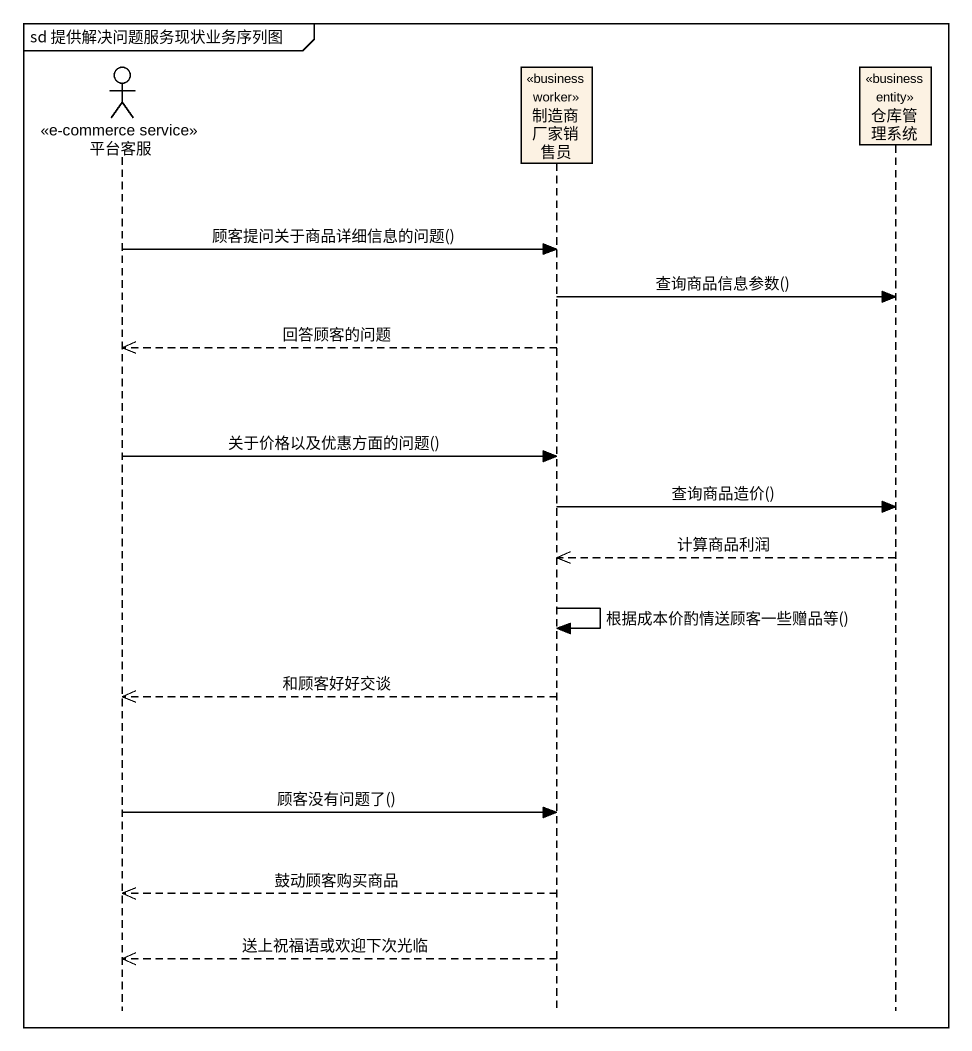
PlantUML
@startuml
mainframe sd 提供解决问题服务现状业务序列图
hide footbox
actor 平台客服 <<e-commerce service>>
participant 制造商厂家销售员 <<business worker>>
participant 仓库管理系统 <<business entity>>

平台客服 -> 制造商厂家销售员 : 顾客提问关于商品详细信息的问题()
制造商厂家销售员 -> 仓库管理系统 : 查询商品信息参数()
制造商厂家销售员 -->> 平台客服 : 回答顾客的问题
平台客服 -> 制造商厂家销售员 : 关于价格以及优惠方面的问题()
制造商厂家销售员 -> 仓库管理系统 : 查询商品造价()
仓库管理系统 -->> 制造商厂家销售员 : 计算商品利润
制造商厂家销售员 -> 制造商厂家销售员 : 根据成本价酌情送顾客一些赠品等()
制造商厂家销售员 -->> 平台客服 : 和顾客好好交谈
平台客服 -> 制造商厂家销售员 : 顾客没有问题了()
制造商厂家销售员 -->> 平台客服 : 鼓动顾客购买商品
制造商厂家销售员 -->> 平台客服 : 送上祝福语或欢迎下次光临
@enduml
